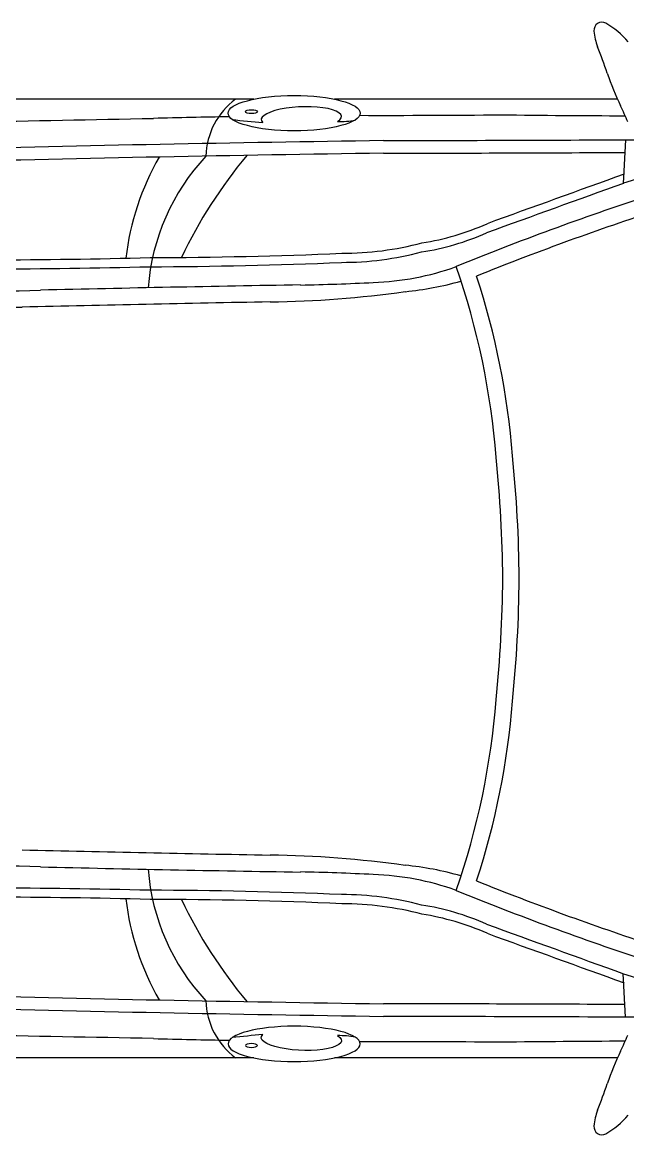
# Model space of a CAD drawing. Header units: inches. Extents: x 2610 to 3060, y 1152 to 1969.
# Drawn here: x 2773 to 2802.9, y 1223.1 to 1277.9 of the extents above; entities that cross this region are included whole.
import ezdxf

# ---------------------------------------------------------------- set-up
doc = ezdxf.new("R2010")
doc.units = ezdxf.units.IN
doc.header["$MEASUREMENT"] = 0

# ---------------------------------------------------------------- blocks, each defined once
blk = doc.blocks.new('A$C670E5B59')
for p, q in [((1693.3, 1888.9), (2210.1, 1888.9)), ((2357, 1888.9), (2935.9, 1888.9)), ((1678.9, 1814.7), (1683.1, 1735)), ((1678.9, 214.1), (1683.1, 293.8)), ((1693.3, 139.9), (2210.1, 139.9)), ((2357, 139.9), (2935.9, 139.9))]:
    blk.add_line(p, q)
for centre, radius, start, end in [((1781.3, 1906.1), 138.3, 118.7321, 140.8702), ((1721.8, 2014.6), 14.6, 354.5948, 118.7321), ((1628, 2023.5), 108.8, 338.9201, 354.5948), ((3047.4, 1476.3), 1412.4, 158.9201, 160.9993), ((1179.7, 2119.5), 562.9, 334.4538, 340.9993), ((2310.6, 1781.1), 134.1, 1.5793, 53.4624), ((2182.7, 1640.1), 548.7, 154.4538, 157.8176), ((1563.8, 30826.8), 28968.4, 270.22862, 270.67638), ((2120.4, 23717.6), 21858.2, 269.43734, 270.11352), ((2206.5, 2062.6), 214.4, 260.7225, 269.3514), ((2201.4, 3525), 1684.3, 274.7505, 276.6592), ((2088.5, -15431.5), 17291.1, 88.50217, 88.96198), ((5895.8, 172534.2), 170713.5, 268.873773, 269.096821), ((2639.9, 221191.8), 219379.2, 269.734536, 269.864329), ((1009.4, -75405.3), 77226.5, 88.571085, 89.175611), ((616, -1334.3), 3249.6, 70.8453, 74.9829), ((2639.9, 221168.7), 219379.2, 269.749332, 269.864329), ((1009.4, -75428.3), 77226.5, 88.571085, 89.175611), ((1675.9, 1209.2), 902.5, 25.672, 39.7441), ((2156.1, 1515.1), 395, 4.2989, 43.0661), ((2109.9, 1542.1), 484.1, 6.7223, 29.8697), ((-26471, -76535.8), 83195.7, 70.038335, 70.221369), ((-26470.1, -76552.4), 83195.7, 70.038335, 70.221369), ((-9.5, -3312.7), 5287.8, 67.8055, 71.8289), ((-9.5, -3312.7), 5257.8, 68.1131, 71.8289), ((2124.3, 2099.6), 478.6, 246.2185, 261.0906), ((2125.1, 2082.9), 478.6, 246.2185, 261.0906), ((2195.7, 2173.3), 565.5, 255.0867, 270.0703), ((2196.6, 2156.6), 565.5, 255.0867, 270.0703), ((2573.9, 10556.5), 8956.8, 267.58417, 269.82362), ((3281.3, 1129.8), 1370.6, 160.6779, 175.5895), ((2154.7, 2047.4), 493.1, 250.2404, 268.1974), ((2574.8, 10539.9), 8956.8, 267.58417, 269.82362), ((2895.8, 15965.4), 14369.9, 268.60639, 270.92802), ((2896.7, 15948.8), 14369.9, 268.60639, 270.92802), ((3281.3, 1129.8), 1400.6, 161.8489, 175.5733), ((2133.9, 2093.9), 558.8, 253.9097, 264.5429), ((2359.2, 5907.3), 4358.4, 267.1056, 268.8524), ((1307.2, -58527.1), 60084.8, 88.627392, 89.080013), ((2984, 10154), 8616.9, 268.42088, 272.56275), ((2354.8, 3510.1), 1991.3, 262.0892, 269.2099), ((283.6, -107969.1), 109507.1, 88.693829, 88.930579), ((4177.4, 1000.6), 2304.7, 174.0884, 179.6515), ((4177.4, 1000.6), 2274.7, 174.0786, 179.6515), ((4177.4, 1028.2), 2304.7, 180.3485, 185.9116), ((4177.4, 1028.2), 2274.7, 180.3485, 185.9214), ((3281.3, 899), 1370.6, 184.4105, 199.3221), ((3281.3, 899), 1400.6, 184.4267, 198.1511), ((4020.4, -50760.2), 51294.5, 90.74054, 91.38588), ((2354.8, -1481.3), 1991.3, 90.7901, 97.9108), ((283.6, 109997.9), 109507.1, 271.069421, 271.306171), ((2133.9, -65.1), 558.8, 95.4571, 106.0903), ((1307.2, 60556), 60084.8, 270.919987, 271.372608), ((2984, -8125.2), 8616.9, 87.43725, 91.57912), ((2154.7, -18.6), 493.1, 91.8026, 109.7596), ((2359.2, -3878.5), 4358.4, 91.1476, 92.8944), ((2156.1, 513.7), 395, 316.9339, 355.7011), ((-9.5, 5341.5), 5257.8, 288.1711, 291.8869), ((2896.7, -13920), 14369.9, 89.07198, 91.39361), ((-9.5, 5341.5), 5287.8, 288.1711, 292.1945), ((2196.6, -127.8), 565.5, 89.9297, 104.9133), ((2573.9, -8527.7), 8956.8, 90.17638, 92.41583), ((2574.8, -8511.1), 8956.8, 90.17638, 92.41583), ((1675.9, 819.6), 902.5, 320.2559, 334.328), ((2109.9, 486.7), 484.1, 330.1303, 353.2777), ((2895.8, -13936.6), 14369.9, 89.07198, 91.39361), ((2125.1, -54.1), 478.6, 98.9094, 113.7815), ((2195.7, -144.4), 565.5, 89.9297, 104.9133), ((2124.3, -70.7), 478.6, 98.9094, 113.7815), ((-26471, 78564.6), 83195.7, 289.778631, 289.961665), ((-26470.1, 78581.3), 83195.7, 289.778631, 289.961665), ((616, 3363.2), 3249.6, 285.0171, 289.1547), ((1009.4, 77457.1), 77226.5, 270.824389, 271.428915), ((2310.6, 247.7), 134.1, 306.5376, 358.4207), ((2639.9, -219139.9), 219379.2, 90.135671, 90.250668), ((1009.4, 77434.1), 77226.5, 270.824389, 271.428915), ((2639.9, -219163), 219379.2, 90.135671, 90.265464), ((5895.8, -170505.4), 170713.5, 90.903179, 91.126227), ((2182.7, 388.7), 548.7, 202.1824, 205.5462), ((1563.8, -28797.9), 28968.4, 89.32362, 89.77138), ((2120.4, -21688.7), 21858.2, 89.88648, 90.56266), ((2206.5, -33.4), 214.4, 90.6486, 99.2775), ((2201.4, -1495.8), 1684.3, 83.3408, 85.2495), ((2088.5, 17460.3), 17291.1, 271.03802, 271.49783), ((1179.7, -90.6), 562.9, 19.0007, 25.5462), ((3047.4, 552.5), 1412.4, 199.0007, 201.0799), ((1628, 5.4), 108.8, 5.4052, 21.0799), ((1781.3, 122.7), 138.3, 219.1298, 241.2679), ((1721.8, 14.2), 14.6, 241.2679, 5.4052)]:
    blk.add_arc(centre, radius, start, end)
at = {"extrusion": (0, 0, -1)}
for centre, major_axis, ratio in [((2283.5, 1863.4), (-120.7, 0), 0.266625), ((2361.5, 1866.4), (-11, 0), 0.322937)]:
    blk.add_ellipse(centre, major_axis=major_axis, ratio=ratio, dxfattribs=at)
blk.add_ellipse((2270.3, 1854.6), major_axis=(-73.2, 3), ratio=0.282687, start_param=5.831331, end_param=9.679202, dxfattribs=at)
for centre, major_axis, ratio in [((2283.5, 165.5), (-120.7, 0), 0.266625), ((2361.5, 162.8), (-11, 0), 0.322937)]:
    blk.add_ellipse(centre, major_axis=major_axis, ratio=ratio)
blk.add_ellipse((2270.3, 174.6), major_axis=(-73.2, -3), ratio=0.282687, start_param=5.831331, end_param=9.679202)

msp = doc.modelspace()

# ---------------------------------------------------------------- block references
at = {"xscale": 0.02702093553668009, "yscale": 0.02702093553668009, "zscale": 0.02702093553668009, "rotation": 180}
msp.add_blockref('A$C670E5B59', (2848.116, 1277.916), dxfattribs=at)

doc.saveas('drawing.dxf')
